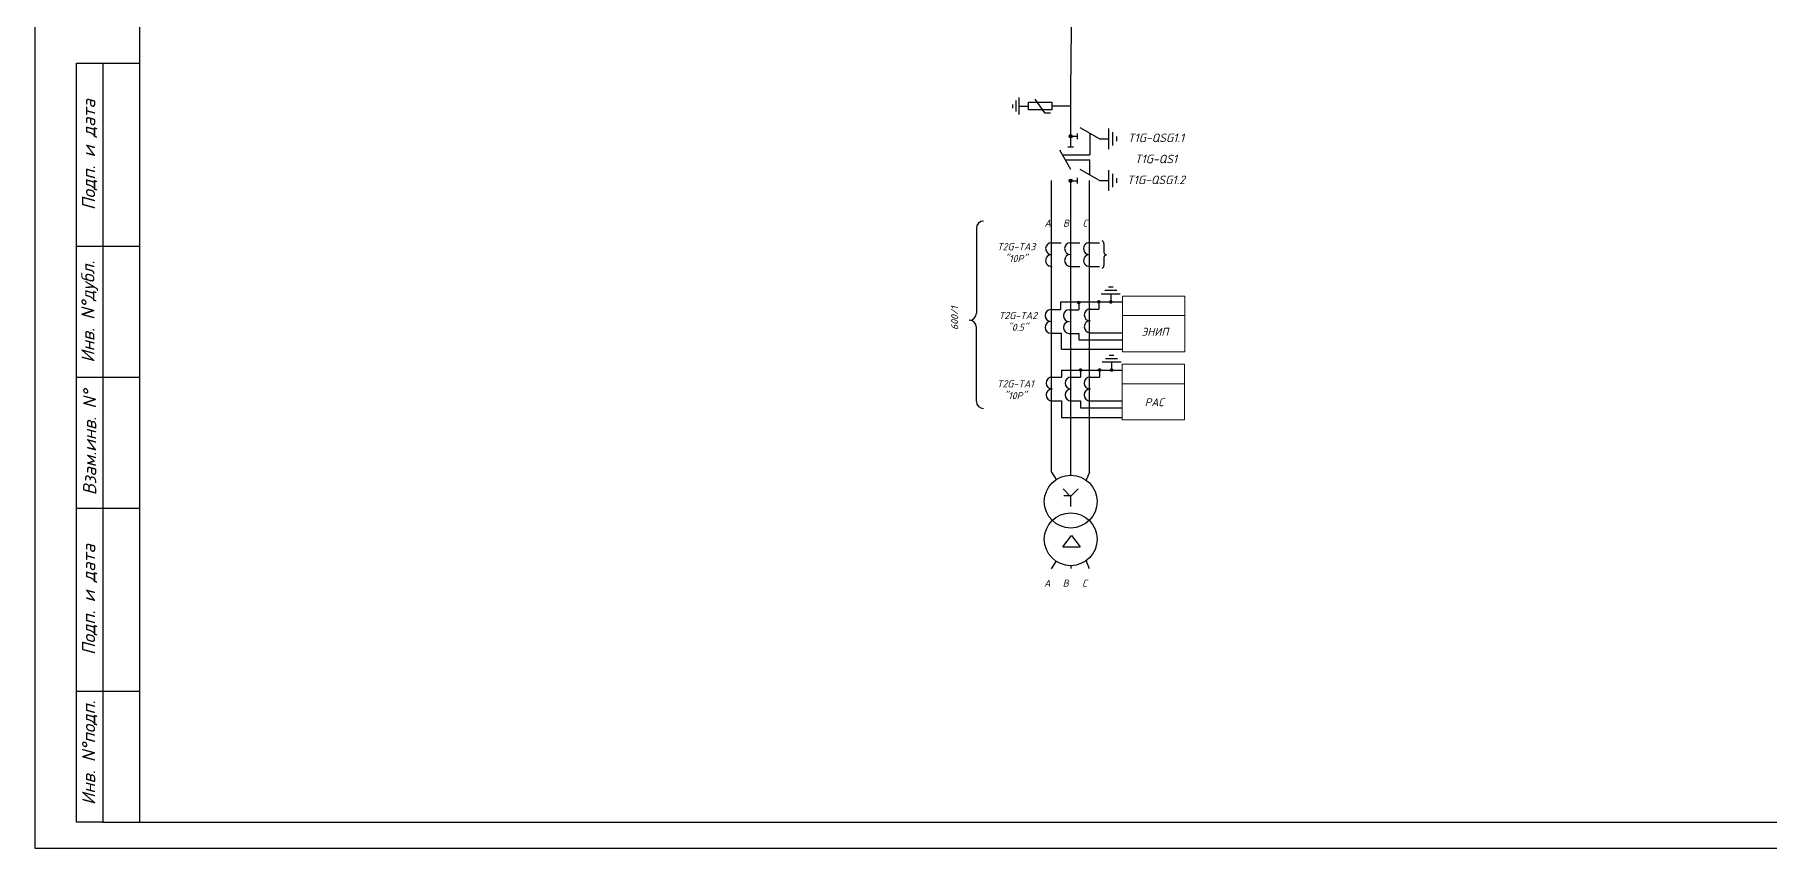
# Model space of a CAD drawing. Header units: inches. Extents: x 262 to 1567, y 170 to 590.
# Drawn here: x 760.7 to 1092, y 169.9 to 325.3 of the extents above; entities that cross this region are included whole.
import ezdxf
from ezdxf.enums import TextEntityAlignment as Align

# ---------------------------------------------------------------- set-up
doc = ezdxf.new("R2010")
doc.units = ezdxf.units.IN
doc.header["$MEASUREMENT"] = 0
doc.layers.add('Format', color=7, linetype='Continuous', lineweight=30)
doc.layers.add('Text', color=242, linetype='Continuous', lineweight=15)
doc.layers.add('PDF _Текст', color=7, linetype='Continuous')
doc.layers.add('RAHMEN025', color=7, linetype='Continuous')
doc.styles.add('PDF ISOCPEUR', font='isocpeur.ttf')
doc.styles.add('ГОСТ 2.0', font='isocpeur.ttf', dxfattribs={"oblique": 15, "height": 2})
doc.styles.add('ГОСТ 2.5', font='isocpeur.ttf', dxfattribs={"oblique": 15, "height": 2.5})
doc.styles.add('ГОСТ 3.0', font='isocpeur.ttf', dxfattribs={"oblique": 15, "height": 3})

msp = doc.modelspace()

# ---------------------------------------------------------------- hatches: boundary and pattern name
h = msp.add_hatch(color=0)
edge = h.paths.add_edge_path()
edge.add_arc((958.527318003721, 311.6709300878751), 0.4113129295898436, -1.272221872585407e-14, 360)
for points in [[(958.5475216912481, 305.6057609106333, 1), (958.5475216912481, 306.223821510172, 1)], [(958.5475216912481, 297.1084009451138, 1), (958.5475216912481, 297.7264615446525, 1)]]:
    msp.add_hatch(color=0).paths.add_polyline_path(points)

# ---------------------------------------------------------------- linework, layer by layer
at = {"color": 0}
for p, q in [((958.5475216912463, 314.6821912744322), (959.1045941173842, 358.6063712389986)), ((947.5088044042267, 311.2687962448376), (947.5088044042267, 311.9846436993653)), ((948.1108290632245, 310.6358823550031), (948.1108290632245, 312.7229011728664)), ((948.7128537222242, 310.0739926732745), (948.7128537222242, 313.2847908545987)), ((948.7128537222242, 311.6793917639366), (950.5045937787662, 311.6793917639366)), ((950.5045937787662, 312.4294284855227), (954.9714734093276, 312.4294284855227)), ((950.5045937787662, 310.9293550423458), (950.5045937787662, 312.4294284855227)), ((951.6959428449635, 313.0189356352007), (953.5354581603705, 310.3941790961412)), ((954.9714734093276, 312.4294284855227), (954.9714734093276, 310.9293550423458)), ((958.5206417685084, 311.6793917639366), (954.9714734093276, 311.6793917639366)), ((958.5475216912463, 303.7980927726362), (958.5475216912463, 314.6821912744322)), ((954.9714734093276, 310.9293550423458), (950.5045937787662, 310.9293550423458)), ((953.5354581603705, 310.3941790961412), (954.6616935308601, 310.3941790961412)), ((958.5475216912463, 305.9147912104022), (959.7836428903219, 305.9147912104022)), ((959.7836428903219, 306.4445574385786), (959.7836428903219, 305.3850249822258)), ((964.021772715735, 305.4315386428475), (960.3514446223897, 307.5506035555541)), ((964.021772715735, 305.4315386428475), (965.7876601429897, 305.4315386428475)), ((965.7876601429897, 307.4093325613717), (965.7876601429897, 303.4537447243197)), ((966.5293328624401, 306.7171046898889), (966.5293328624401, 304.1459725958043)), ((967.2710055818851, 305.8724877969803), (967.2710055818851, 304.9905894887129)), ((958.5475216912463, 299.5599629472231), (956.4543463103663, 303.2302910405683)), ((959.0772879194218, 303.7980927726362), (958.0177554630708, 303.7980927726362)), ((964.021772715735, 297.4408980345174), (960.3514446223897, 299.5599629472231)), ((965.7876601429897, 299.4186919530443), (965.7876601429897, 295.4631041159923)), ((966.5293328624401, 298.7264640815588), (966.5293328624401, 296.1553319874761)), ((958.5475216912463, 297.4174312448818), (959.7836428903219, 297.4174312448818)), ((958.547543327374, 241.6664404618379), (958.5475216912463, 297.1084009451121)), ((959.7836428903219, 297.9471974730591), (959.7836428903219, 296.8876650167081)), ((964.021772715735, 297.4408980345174), (965.7876601429897, 297.4408980345174)), ((967.2710055818851, 297.881847188653), (967.2710055818851, 296.9999488803828)), ((954.8859776157389, 285.5822559642398), (956.6966250094885, 285.5822559642416)), ((958.5029187733127, 285.5822559642443), (960.3135661670641, 285.5822559642452)), ((962.2376558112429, 285.5822559642434), (964.0483032049925, 285.5822559642452)), ((958.50291877332, 281.0556374798694), (960.3135661670677, 281.0556374798703)), ((962.2376558112484, 281.0556374798685), (964.0483032049962, 281.0556374798694)), ((966.205090440477, 275.7423557021144), (966.205090440477, 274.2712061658436)), ((954.7737717155961, 272.8001665428961), (956.6213087720408, 272.800166542897)), ((958.2766750050215, 272.7790954831567), (960.0873223987693, 272.7790954831585)), ((962.0960756278129, 272.9132219785138), (963.9067230215661, 272.9132219785166)), ((962.0960774384604, 268.3866080207604), (968.4442917544767, 268.3866080207595)), ((954.7737717155998, 268.2735480585212), (956.8057208725805, 268.2735480585221)), ((956.8057208725824, 265.2268776446095), (968.40743681174, 265.2268776446095)), ((958.2766750050251, 268.2524769987818), (960.0873223987747, 268.2524769987827)), ((960.0917204306135, 268.2464908961043), (960.0917204306153, 267.0443413004637)), ((966.346670623907, 262.7304729019693), (966.346670623907, 261.2593233656985)), ((954.9950662362445, 259.9013391783633), (956.8057136299959, 259.9013391783643)), ((958.612007393822, 259.901339178367), (960.4226547875697, 259.9013391783679)), ((962.2376558112429, 259.9013391783706), (964.0483032049962, 259.9013391783724)), ((954.99506623625, 255.3747206939884), (956.8057136299996, 255.3747206939893)), ((956.8057208725842, 255.3747252206154), (956.8057208725842, 252.2149948444654)), ((958.6120073938256, 255.3747206939912), (960.4226547875752, 255.374720693993)), ((960.4226584132176, 255.3747252206154), (960.4226584132176, 254.0324585003187)), ((962.2376576218886, 255.3747252206154), (968.4074368117364, 255.3747252206145)), ((956.8057208725842, 252.2149948444654), (968.4074368117418, 252.2149948444654))]:
    msp.add_line(p, q, dxfattribs=at)
at = {"color": 0, "ltscale": 4}
for p, q in [((962.1866086690651, 306.4910710992003), (962.1866086690651, 302.3394003675289)), ((956.9624181710905, 302.3394003675289), (962.1866086690651, 302.3394003675289)), ((957.4879892348916, 301.3951269938948), (962.1866086690651, 301.3951269938948)), ((962.1866086690651, 298.5004304908703), (962.1866086690651, 301.3951269938948))]:
    msp.add_line(p, q, dxfattribs=at)
at = {"color": 0, "ltscale": 2}
for p, q in [((954.8859776157532, 241.7469440783618), (954.8859776157423, 297.4384224309683)), ((958.5239355891716, 237.2117377063047), (957.2267943168371, 237.2117377063047))]:
    msp.add_line(p, q, dxfattribs=at)
at = {"color": 0, "ltscale": 0.25}
for p, q in [((962.1285671907389, 241.7469440783618), (962.128567190748, 297.4384224309683)), ((940.5383869000035, 288.3753505899791), (940.538386899998, 272.1255363454716)), ((956.6230497284924, 274.2712061658436), (956.6213087720408, 272.800166542897)), ((956.6230497284924, 274.2712061658436), (968.4442917544767, 274.2712061658436)), ((960.0873260244172, 274.137079670491), (960.0873260244172, 272.7790954831631)), ((963.9067230215661, 274.2712061658436), (963.9067230215661, 272.9132219785166)), ((940.5383869000035, 255.2825743193376), (940.538386899998, 269.4095652548454)), ((960.0917204306153, 267.0443413004637), (968.4074368117364, 267.0443413004637)), ((956.8057208725842, 261.2593233656985), (956.8057208725842, 259.9013391783724)), ((956.8057208725842, 261.2593233656985), (968.4074368117364, 261.2593233656985)), ((960.4226584132176, 261.2593233656985), (960.4226584132176, 259.9013391783724)), ((964.0483032049962, 261.2593233656985), (964.0483032049962, 259.9013391783724)), ((960.4226584132176, 254.0324585003187), (968.4074368117364, 254.0324585003187)), ((954.8859776157514, 241.7469440783618), (955.7967461170318, 240.3461569314756)), ((962.1285671907389, 241.7469440783618), (961.5240790752003, 240.1904998195484)), ((954.8859776157514, 223.2903117090906), (955.7967461170318, 224.6910988559767)), ((962.1285671907389, 223.2903117090908), (961.5240790752003, 224.8467559679041))]:
    msp.add_line(p, q, dxfattribs=at)
at = {"color": 0, "linetype": 'Continuous'}
for p, q in [((964.8852424853286, 285.3731306454343), (964.8852424853286, 283.8535087237775)), ((964.8852424853286, 282.6729858195209), (964.8852424853286, 281.2518318397456))]:
    msp.add_line(p, q, dxfattribs=at)
at = {"color": 0, "lineweight": 25, "ltscale": 0.25}
for p, q in [((968.0157360235809, 275.7423557021144), (964.3944448573767, 275.7423557021144)), ((967.3367439299165, 276.4213477957779), (965.0734369510375, 276.4213477957779)), ((966.6577518362557, 277.1003398894414), (965.7524290447019, 277.1003398894414)), ((968.1573162070073, 262.7304729019693), (964.5360250408049, 262.7304729019693)), ((967.4783241133465, 263.4094649956338), (965.2150171344675, 263.4094649956338)), ((966.7997654056454, 264.0548569932467), (965.8944426140935, 264.0548569932467))]:
    msp.add_line(p, q, dxfattribs=at)
msp.add_line((956.8057208725824, 265.2268776446095), (956.8057208725805, 268.2735480585221))
at = {"lineweight": 5, "ltscale": 0.25}
for points in [[(968.4442917544767, 275.3710630934887), (980.3444416897129, 275.3710630934887), (980.3444416897129, 271.6500045379393), (968.4442917544767, 271.6500045379393)], [(968.4442917544767, 271.6500045379393), (980.3444416897129, 271.6500045379393), (980.3444416897129, 264.757787020921), (968.4442917544767, 264.757787020921)], [(968.4074368117365, 262.3555905997997), (980.3075867469709, 262.3555905997997), (980.3075867469709, 258.6345320442502), (968.4074368117365, 258.6345320442502)], [(968.4074368117365, 258.6345320442502), (980.3075867469709, 258.6345320442502), (980.3075867469709, 251.7423145272311), (968.4074368117365, 251.7423145272311)]]:
    msp.add_lwpolyline(points, close=True, dxfattribs=at)
at = {"color": 0, "ltscale": 0.25, "const_width": 0.3394960468317386}
for points in [[(959.9175780010011, 274.137079670491, 1), (960.2570740478351, 274.137079670491, 1)], [(963.73697499815, 274.2712061658436, 1), (964.0764710449786, 274.2712061658436, 1)], [(966.3748384638949, 274.2712061658436, -1), (966.0353424170609, 274.2712061658427, -1)], [(960.2529103898015, 261.2593233656985, 1), (960.5924064366337, 261.2593233656985, 1)], [(963.8785551815782, 261.2593233656985, 1), (964.2180512284068, 261.2593233656985, 1)], [(966.5164186473231, 261.2593233656985, -1), (966.1769226004909, 261.2593233656985, -1)]]:
    msp.add_lwpolyline(points, format="xyb", close=True, dxfattribs=at)
at = {"color": 0}
for centre in [(958.5475216912481, 305.9147912104022), (958.5475216912481, 297.4174312448818)]:
    msp.add_circle(centre, 0.3090302997696442, dxfattribs=at)
at = {"color": 0, "ltscale": 0.25}
for centre, start, end in [((941.8976865428014, 288.3628850804521), 90, 180), ((939.1804013546863, 272.1255363454716), 270, 0), ((939.1804013546863, 269.4095652548454), 0, 90), ((941.8960569658249, 255.2613477742303), 180, 270)]:
    msp.add_arc(centre, 1.3579855453125, start, end, dxfattribs=at)
at = {"color": 0}
for centre, radius, start, end in [((954.8859776157498, 284.450601343147), 1.13165462109375, 90, 270), ((958.5029187733236, 284.4506013431424), 1.13165462109375, 90, 270), ((962.1310752707215, 284.4531094231157), 1.134165474240734, 84.60780726322469, 269.8732966946791), ((954.8884856957158, 282.184784020988), 1.134165474237077, 90.12670330511243, 275.3921927374034), ((958.50291877332, 282.1872921009549), 1.13165462109375, 90, 270), ((962.131075270716, 282.1847840209808), 1.134165474236665, 90.12670330511243, 275.3921927374558), ((954.7737717156052, 271.6685119218033), 1.13165462109375, 90, 270), ((958.2766750050288, 271.6474408620557), 1.13165462109375, 90, 270), ((962.2653574595971, 271.7799129952169), 1.13165462109375, 90, 270), ((954.7737717155998, 269.4052026796149), 1.13165462109375, 90, 270), ((958.2766750050251, 269.3841316198682), 1.13165462109375, 90, 270), ((962.2653574595971, 269.5166037530294), 1.13165462109375, 90, 270), ((954.9950662362554, 258.7696845572687), 1.13165462109375, 90, 270), ((958.612007393831, 258.7696845572651), 1.13165462109375, 90, 270), ((962.2376558112502, 258.7696845572614), 1.13165462109375, 90, 270), ((954.99506623625, 256.5063753150822), 1.13165462109375, 90, 270), ((958.6120073938256, 256.5063753150776), 1.13165462109375, 90, 270), ((962.2376558112502, 256.5063753150749), 1.13165462109375, 90, 270)]:
    msp.add_arc(centre, radius, start, end, dxfattribs=at)
at = {"color": 0, "linetype": 'Continuous'}
for centre, radius, start, end in [((964.357928327314, 285.4735465955305), 0.4958571015698992, 39.33189786076684, 63.10726383276305), ((964.2714558833997, 285.4013403900668), 0.6085084779284534, 18.68964854237765, 39.43013816042503), ((964.1919140016854, 285.3717896714239), 0.6933297804355502, 359.8891837631194, 18.89656831782067), ((965.57857096897, 283.8521677498016), 0.6933297804355653, 179.8891837631193, 198.8965683178207), ((965.57857096897, 282.6743267934967), 0.693329780435565, 161.1034316821793, 180.1108162368806), ((965.4990290872576, 283.8226170311614), 0.6085084779294421, 198.6896485424696, 219.4301381605118), ((965.4990290872557, 282.7038775121369), 0.6085084779291349, 140.5698618394882, 161.3103514575069), ((965.4125566433432, 283.7504108256977), 0.4958571015708942, 219.3318978607668, 243.1072638328797), ((965.4125566433432, 282.7760837176007), 0.4958571015709028, 116.8927361671201, 140.6681021392332), ((965.3776895493539, 283.6849629387148), 0.4217185852195079, 243.3100924346475, 269.7868522898141), ((965.3776895493539, 282.8415316045853), 0.4217185852195077, 90.21314771013378, 116.6899075653525), ((964.357928327314, 281.1456693514943), 0.4958571015708942, 296.8927361671201, 320.6681021392332), ((964.2714558833997, 281.2178755569572), 0.6085084779284422, 320.5698618395745, 341.3103514576223), ((964.1919140016854, 281.2474262755982), 0.6933297804355498, 341.1034316821793, 0.1108162368806607)]:
    msp.add_arc(centre, radius, start, end, dxfattribs=at)
at = {"layer": 'Format'}
for p, q in [((760.6983594756587, 589.8913870181538), (760.6983594756587, 169.8913870181536)), ((780.6983594756587, 584.8913870181538), (780.6983594756587, 174.8913870181536)), ((773.6983594756587, 319.8913870181536), (780.6983594756587, 319.8913870181536)), ((768.6983594756587, 284.8913870181536), (780.6983594756587, 284.8913870181536)), ((768.6983594756587, 259.8913870181536), (780.6983594756587, 259.8913870181536)), ((768.6983594756587, 234.8913870181536), (780.6983594756587, 234.8913870181535)), ((768.6983594756587, 199.8913870181536), (780.6983594756587, 199.8913870181536)), ((773.6983594756587, 174.8913870181536), (780.6983594756587, 174.8913870181536)), ((780.6983594756587, 174.8913870181536), (1349.698359475659, 174.8913870181536)), ((760.6983594756587, 169.8913870181536), (1354.698359475659, 169.8913870181536))]:
    msp.add_line(p, q, dxfattribs=at)
at = {"layer": 'Format', "color": 0}
for p, q in [((768.6983594756587, 174.8913870181536), (768.6983594756587, 319.8913870181536)), ((768.6983594756587, 319.8913870181536), (773.6983594756587, 319.8913870181536)), ((773.6983594756587, 319.8913870181536), (773.6983594756587, 174.8913870181536)), ((773.6983594756587, 174.8913870181536), (768.6983594756587, 174.8913870181536))]:
    msp.add_line(p, q, dxfattribs=at)
at = {"layer": 'RAHMEN025'}
for p, q in [((958.5324216862927, 237.1199374725331), (957.1029747482797, 238.5482821851835)), ((958.5324216862927, 237.1199374725331), (959.9618686243056, 238.5482821851835)), ((958.547543327374, 241.161796304829), (958.547543327374, 241.6664404618379)), ((958.5324216862927, 237.1199374725331), (958.5324216862927, 235.2154781137658)), ((957.0152404089612, 227.4738388220196), (958.682928912598, 229.6215381956919)), ((958.682928912598, 229.6215381956919), (960.3506174162347, 227.4738388220196)), ((957.0152404089612, 227.4738388220196), (960.3506174162347, 227.4738388220196)), ((958.547543327374, 223.8754594826234), (958.547543327374, 223.3708153256145))]:
    msp.add_line(p, q, dxfattribs=at)
for centre in [(958.547543327374, 236.1153547347364), (958.547543327374, 228.921901052716)]:
    msp.add_circle(centre, 5.046441570092566, dxfattribs=at)

# ---------------------------------------------------------------- texts
at = {"color": 0, "style": 'ГОСТ 3.0', "oblique": 15}
for s, p in [('A', (954.1403483695232, 289.311458453984)), ('B', (957.6671092570451, 289.311458453984)), ('C', (961.283534315684, 289.311458453984)), ('A', (954.0578251235146, 220.529694853126)), ('B', (957.5845860110347, 220.529694853126)), ('C', (961.2010110696755, 220.529694853126))]:
    msp.add_text(s, height=1.3579855453125, dxfattribs=at).set_placement(p, align=Align.MIDDLE_CENTER)
msp.add_text('600/1', height=1.3579855453125, rotation=90, dxfattribs=at).set_placement((936.3828789532691, 271.1596264901205), align=Align.MIDDLE_CENTER)
at = {"color": 0, "ltscale": 5, "char_height": 1.627884826063361, "width": 19.43747300799592, "attachment_point": 5, "style": 'ГОСТ 2.0'}
for s, insert in [('T1G-QSG1.1', (974.8256215299523, 305.6135843461202)), ('T1G-QS1', (974.8256215299523, 301.5754784227106)), ('T1G-QSG1.2', (974.8256215299523, 297.5854605771824))]:
    msp.add_mtext(s, dxfattribs=dict(at, insert=insert))
at = {"color": 0, "ltscale": 2, "char_height": 1.3579855453125, "width": 15.10867558003781, "attachment_point": 5, "style": 'ГОСТ 3.0'}
for s, insert in [('T2G-TA3\\P"10P"', (948.1469532839111, 283.6887561569898)), ('T2G-TA2\\P"0.5"', (948.4628901836787, 270.5373068740715)), ('T2G-TA1\\P"10P"', (947.9802498458977, 257.4933215409797))]:
    msp.add_mtext(s, dxfattribs=dict(at, insert=insert))
at = {"layer": 'PDF _Текст', "insert": (972.0674704602626, 267.7911766763976), "char_height": 1.528033977910248, "attachment_point": 7, "style": 'PDF ISOCPEUR'}
msp.add_mtext('{\\fISOCPEUR|b0|i1|c204|p34;ЭНИП}', dxfattribs=at)
at = {"layer": 'PDF _Текст', "insert": (972.6683161763767, 254.3376338782508), "char_height": 1.528033977910248, "width": 4.688972762780716, "attachment_point": 7, "style": 'PDF ISOCPEUR'}
msp.add_mtext('{\\fISOCPEUR|b0|i1|c204|p34;РАС}', dxfattribs=at)
at = {"layer": 'Text', "color": 0, "char_height": 2.5, "attachment_point": 5, "rotation": 90, "style": 'ГОСТ 2.5'}
for s, insert, width in [('Подп. и дата', (771.1983594756587, 302.3913870181536), 35), ('{\\fISOCPEUR|b0|i0|c204|p34;Инв}. N°{\\fISOCPEUR|b0|i0|c204|p34;дубл}.', (771.1983594756587, 272.3913870181536), 25), ('{\\fISOCPEUR|b0|i0|c204|p34;Взам}.{\\fISOCPEUR|b0|i0|c204|p34;инв}. N°', (771.1983594756587, 247.3913870181537), 27.3602), ('Подп. и дата', (771.1983594756587, 217.3913870181537), 35), ('{\\fISOCPEUR|b0|i0|c204|p34;Инв}. N°{\\fISOCPEUR|b0|i0|c204|p34;подп}.', (771.1983594756587, 188.1386047489204), 26.6565)]:
    msp.add_mtext(s, dxfattribs=dict(at, insert=insert, width=width))

doc.saveas('drawing.dxf')
